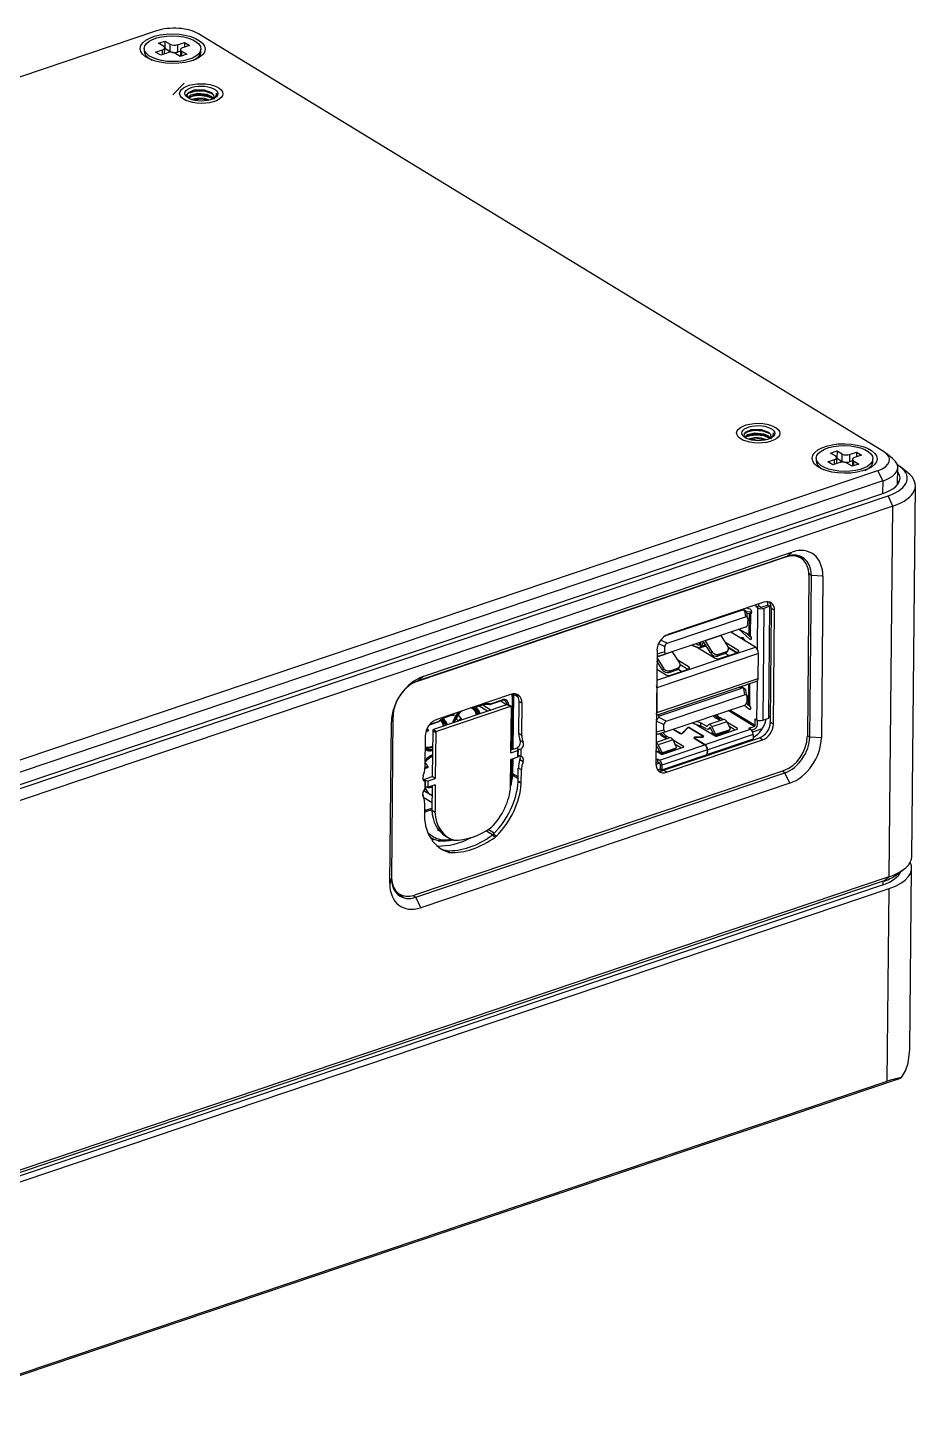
# Model space of a CAD drawing. Header units: millimetres. Extents: x 113 to 1101, y 63 to 734.
# Drawn here: x 1014.6 to 1101.4, y 63.5 to 198.4 of the extents above; entities that cross this region are included whole.
import ezdxf

# ---------------------------------------------------------------- set-up
doc = ezdxf.new("R2010")
doc.units = ezdxf.units.MM

msp = doc.modelspace()

# ---------------------------------------------------------------- linework, layer by layer
for p, q in [((1027.11, 198.13), (932.17, 166.09)), ((1027.29, 196.93), (1027.92, 197.14)), ((1027.92, 197.14), (1027.92, 196.43)), ((1027.92, 197.14), (1028.44, 196.83)), ((1029.14, 196.78), (1029.81, 197.01)), ((1029.81, 197.01), (1029.81, 196.55)), ((1029.81, 197.01), (1030.3, 196.72)), ((1097.64, 157.3), (1031.18, 197.84)), ((1025.91, 196.42), (1025.91, 196.17)), ((1025.91, 196.17), (1025.91, 196.17)), ((1027.02, 196.07), (1027.7, 196.3)), ((1027.51, 195.77), (1027.02, 196.07)), ((1027.8, 196.62), (1027.29, 196.93)), ((1028.19, 196), (1027.51, 195.77)), ((1027.7, 195.84), (1027.7, 196.3)), ((1027.89, 195.9), (1027.9, 196.48)), ((1027.9, 196.43), (1027.92, 196.43)), ((1027.92, 196.43), (1028.43, 196.12)), ((1028.43, 196.12), (1028.44, 196.83)), ((1029.4, 195.64), (1028.89, 195.95)), ((1029.14, 196.78), (1029.13, 196.07)), ((1029.42, 196.17), (1029.13, 196.07)), ((1030.04, 195.85), (1029.4, 195.64)), ((1029.42, 196.31), (1029.42, 195.65)), ((1029.52, 196.17), (1029.52, 195.68)), ((1029.52, 196.17), (1030.04, 195.85)), ((1030.3, 196.72), (1029.62, 196.49)), ((1031.41, 196.12), (1031.41, 196.36)), ((1028.7, 191.91), (1029.78, 193.06)), ((1091.1, 156.66), (1091.1, 156.41)), ((1092.22, 156.3), (1092.89, 156.53)), ((1092.48, 157.16), (1093.12, 157.38)), ((1092.99, 156.85), (1092.48, 157.16)), ((1092.89, 156.07), (1092.89, 156.53)), ((1093.09, 156.14), (1093.09, 156.71)), ((1093.09, 156.66), (1093.11, 156.67)), ((1093.12, 157.38), (1093.11, 156.67)), ((1093.11, 156.67), (1093.62, 156.35)), ((1093.12, 157.38), (1093.63, 157.07)), ((1093.62, 156.35), (1093.63, 157.07)), ((1094.33, 157.02), (1094.32, 156.31)), ((1094.33, 157.02), (1095.01, 157.25)), ((1094.61, 156.54), (1094.61, 155.88)), ((1095.49, 156.95), (1094.81, 156.72)), ((1095.01, 157.25), (1095, 156.79)), ((1095.01, 157.25), (1095.49, 156.95)), ((1096.6, 156.35), (1096.6, 156.6)), ((1098.5, 156.64), (1097.82, 157.18)), ((1002.13, 123.42), (1097.08, 155.46)), ((1091.1, 156.41), (1091.1, 156.41)), ((1092.7, 156.01), (1092.22, 156.3)), ((1093.38, 156.24), (1092.7, 156.01)), ((1094.59, 155.88), (1094.08, 156.19)), ((1094.61, 156.4), (1094.32, 156.31)), ((1095.23, 156.09), (1094.59, 155.88)), ((1094.72, 156.4), (1094.71, 155.92)), ((1094.72, 156.4), (1095.23, 156.09)), ((1097.55, 154.45), (1097.08, 155.46)), ((1099, 154.11), (1099.02, 155.78)), ((1099.96, 155.28), (1099.28, 155.81)), ((1097.55, 154.45), (1002.6, 122.41)), ((1097.55, 154.45), (1097.54, 153.24)), ((1100.37, 118.03), (1100.72, 153.99)), ((1002.78, 121.27), (1097.65, 153.28)), ((1003.2, 121.01), (1098.07, 153.02)), ((1098.54, 152.02), (1098.07, 153.02)), ((1098.54, 152.02), (1003.68, 120.01)), ((1098.19, 116.06), (1098.54, 152.02)), ((1052.34, 135), (1088.14, 147.08)), ((1088.26, 147.14), (1052.46, 135.06)), ((1052.95, 135.48), (1088.75, 147.56)), ((1088.14, 147.08), (1088.12, 147.09)), ((1088.26, 147.14), (1088.75, 147.56)), ((1089.6, 146.98), (1089.3, 147.16)), ((1090.39, 145.31), (1090.24, 129.65)), ((1090.63, 145.28), (1090.39, 145.43)), ((1090.48, 129.61), (1090.63, 145.28)), ((1091.75, 145.2), (1090.63, 145.28)), ((1091.75, 145.2), (1091.6, 129.53)), ((1083.86, 141.9), (1076.38, 139.38)), ((1086.03, 142.69), (1076.71, 139.54)), ((1083.86, 141.9), (1083.8, 141.94)), ((1084.3, 141.8), (1083.98, 142)), ((1084.13, 141.87), (1084.23, 141.26)), ((1084.79, 141.71), (1084.33, 141.75)), ((1084.68, 142.01), (1084.34, 142.12)), ((1084.45, 141.15), (1084.36, 141.73)), ((1084.63, 141.6), (1084.79, 141.71)), ((1085.29, 142.23), (1085.29, 142.44)), ((1085.53, 142.31), (1085.29, 142.23)), ((1085.45, 142.13), (1085.29, 142.23)), ((1085.41, 138.08), (1085.45, 142.13)), ((1085.53, 142.31), (1085.53, 142.52)), ((1085.69, 142.21), (1085.53, 142.31)), ((1086.43, 142.4), (1085.83, 142.2)), ((1086.02, 142.09), (1085.91, 131.23)), ((1086.61, 142.29), (1086.02, 142.09)), ((1086.4, 142.39), (1086.41, 142.74)), ((1086.43, 142.4), (1086.61, 142.29)), ((1086.51, 131.43), (1086.61, 142.29)), ((1086.65, 131.03), (1086.76, 142.07)), ((1087.06, 141.88), (1086.76, 142.07)), ((1086.95, 130.85), (1087.06, 141.88)), ((1076.64, 138.7), (1084.23, 141.26)), ((1084.38, 141.62), (1084.63, 141.6)), ((1084.46, 141.11), (1084.45, 140.58)), ((1084.61, 139.53), (1084.63, 141.6)), ((1084.71, 141.59), (1084.68, 139.47)), ((1084.83, 141.63), (1084.71, 141.59)), ((1084.71, 141.59), (1084.73, 141.58)), ((1084.73, 141.58), (1084.82, 141.61)), ((1076.64, 138.7), (1076.01, 139.01)), ((1084.24, 140.28), (1076.6, 137.7)), ((1081.87, 139.46), (1080.32, 138.93)), ((1082.54, 138.42), (1081.87, 139.46)), ((1085.2, 138.34), (1082.81, 139.79)), ((1084.61, 139.53), (1083.59, 140.06)), ((1083.59, 140.06), (1084.65, 139.09)), ((1084.81, 139.24), (1084.35, 139.66)), ((1084.65, 139.09), (1084.81, 139.14)), ((1084.71, 139.45), (1084.68, 139.47)), ((1075.66, 138.03), (1075.55, 127)), ((1075.63, 135.11), (1085.2, 138.34)), ((1077.17, 137.87), (1075.65, 137.36)), ((1076.4, 137.86), (1075.65, 137.65)), ((1085.5, 137.71), (1075.65, 134.39)), ((1075.81, 138.68), (1076.41, 138.39)), ((1075.9, 137.49), (1076.59, 137.7)), ((1076.4, 137.86), (1076.41, 138.39)), ((1077.83, 136.83), (1077.17, 137.87)), ((1079.03, 138.52), (1079.6, 138.29)), ((1079.07, 138.53), (1079.68, 138.3)), ((1079.63, 138.55), (1079.41, 138.64)), ((1079.62, 138.28), (1079.67, 138.3)), ((1079.63, 138.55), (1079.77, 138.6)), ((1079.64, 138.27), (1081.31, 137.25)), ((1079.77, 138.6), (1079.85, 138.79)), ((1079.86, 138.8), (1079.85, 138.28)), ((1079.87, 138.29), (1080.41, 138.47)), ((1080.1, 138.76), (1079.98, 138.42)), ((1079.98, 138.42), (1080.36, 138.55)), ((1080.19, 138.79), (1080.1, 138.76)), ((1080.88, 137.73), (1080.24, 138.74)), ((1080.32, 138.93), (1080.98, 137.89)), ((1080.98, 137.89), (1080.88, 137.73)), ((1082.29, 137.72), (1081.53, 137.47)), ((1081.63, 137.63), (1081.53, 137.47)), ((1082.39, 137.89), (1081.63, 137.63)), ((1081.73, 137.22), (1083.49, 137.82)), ((1082.61, 137.52), (1082.28, 137.72)), ((1082.29, 137.72), (1082.39, 137.89)), ((1083.55, 138.01), (1082.32, 138.75)), ((1082.47, 137.86), (1082.57, 138.02)), ((1082.58, 138.33), (1083.44, 137.8)), ((1082.6, 138.26), (1083.39, 137.78)), ((1083.54, 137.84), (1083.55, 138.01)), ((1085.48, 135.3), (1085.5, 137.71)), ((1075.65, 137.29), (1076.28, 136.3)), ((1076.18, 136.14), (1075.65, 136.97)), ((1075.65, 136.96), (1075.65, 136.96)), ((1075.65, 136.86), (1075.7, 136.88)), ((1076.28, 136.3), (1076.18, 136.14)), ((1076.93, 136.04), (1077.68, 136.3)), ((1077.58, 136.13), (1077.68, 136.3)), ((1078.76, 136.39), (1077.69, 137.05)), ((1077.76, 136.27), (1077.86, 136.44)), ((1077.9, 136.65), (1078.66, 136.19)), ((1078.76, 136.23), (1078.76, 136.39)), ((1052.34, 135), (1052.32, 135.01)), ((1052.46, 135.06), (1052.95, 135.48)), ((1075.6, 131.73), (1085.33, 135.02)), ((1075.63, 131.98), (1085.48, 135.3)), ((1075.64, 136.18), (1076.53, 135.64)), ((1076.83, 135.88), (1077.58, 136.13)), ((1076.93, 136.04), (1076.83, 135.88)), ((1076.95, 135.61), (1078.7, 136.2)), ((1078.03, 135.97), (1077.68, 136.18)), ((1085.35, 131.27), (1085.39, 135.04)), ((1061.46, 133.73), (1054.29, 131.31)), ((1061.71, 128.42), (1061.76, 133.73)), ((1062.2, 133.47), (1061.76, 133.73)), ((1075.65, 134.39), (1075.63, 131.98)), ((1075.9, 131.67), (1083.79, 134.33)), ((1076.56, 131.14), (1084.15, 133.7)), ((1083.79, 134.33), (1083.62, 134.44)), ((1084.22, 134.24), (1083.8, 134.5)), ((1084.06, 134.31), (1084.15, 133.7)), ((1084.38, 133.58), (1084.28, 134.17)), ((1084.54, 132.76), (1084.56, 134.75)), ((1084.64, 134.78), (1084.62, 132.71)), ((1061.15, 132.76), (1053.98, 130.34)), ((1061.45, 132.58), (1054.28, 130.16)), ((1057.95, 132.38), (1057.77, 132.49)), ((1057.95, 132.38), (1057.95, 132.55)), ((1058.09, 132.59), (1058.09, 132.48)), ((1059.22, 132.11), (1058.39, 132.61)), ((1058.75, 132.73), (1059.57, 132.23)), ((1059.43, 132.75), (1060.6, 133.15)), ((1059.49, 132.82), (1060.63, 133.21)), ((1060.49, 133.11), (1061.09, 132.74)), ((1061.15, 132.76), (1061.45, 132.58)), ((1061.5, 132.57), (1061.2, 132.76)), ((1061.49, 128.06), (1061.53, 132.51)), ((1061.58, 128.38), (1061.63, 133.36)), ((1061.66, 128.41), (1061.71, 133.43)), ((1062.24, 129.98), (1062.27, 133.05)), ((1062.57, 132.86), (1062.27, 133.05)), ((1062.54, 129.8), (1062.57, 132.86)), ((1076.53, 130.13), (1084.17, 132.71)), ((1082.74, 132.23), (1085.17, 130.75)), ((1084.16, 132.71), (1084.59, 132.32)), ((1084.75, 132.47), (1084.33, 132.85)), ((1084.54, 132.76), (1084.34, 132.87)), ((1084.38, 133.54), (1084.38, 133.01)), ((1084.59, 132.32), (1084.75, 132.38)), ((1084.65, 132.68), (1084.62, 132.71)), ((1049.73, 115.41), (1049.89, 131.07)), ((1050.04, 131.58), (1049.89, 115.92)), ((1050.04, 131.58), (1049.89, 131.07)), ((1053.57, 130.78), (1054.51, 131.1)), ((1053.62, 130.84), (1054.52, 131.15)), ((1055.93, 131.75), (1055.93, 131.87)), ((1055.96, 131.67), (1055.97, 131.88)), ((1056.12, 131.38), (1056.25, 131.3)), ((1056.28, 131.29), (1056.56, 131.23)), ((1056.46, 131.64), (1056.33, 131.72)), ((1056.66, 131.4), (1056.49, 131.62)), ((1075.59, 131.19), (1076.33, 130.82)), ((1075.73, 131.77), (1075.9, 131.67)), ((1076.56, 131.14), (1075.79, 131.52)), ((1079.02, 130.97), (1079.55, 130.78)), ((1079.05, 130.98), (1079.88, 130.71)), ((1079.88, 130.99), (1079.46, 131.12)), ((1080.47, 130.66), (1079.88, 130.99)), ((1079.88, 130.99), (1079.88, 130.71)), ((1082.13, 131.3), (1080.69, 130.82)), ((1082.42, 131.08), (1080.99, 130.6)), ((1081.11, 131.68), (1081.31, 131.47)), ((1081.24, 131.72), (1081.32, 131.67)), ((1081.27, 131.73), (1081.68, 131.26)), ((1081.81, 131.19), (1081.32, 131.47)), ((1081.7, 131.51), (1081.45, 131.79)), ((1081.7, 131.25), (1081.7, 131.51)), ((1081.72, 131.5), (1081.71, 131.25)), ((1082.07, 131.28), (1081.72, 131.5)), ((1082.42, 131.08), (1082.75, 130.43)), ((1083.46, 130.44), (1082.43, 131.06)), ((1085.09, 130.63), (1082.57, 132.17)), ((1085.17, 130.75), (1085.18, 131.37)), ((1085.18, 131.37), (1085.35, 131.27)), ((1085.41, 130.83), (1085.42, 131.24)), ((1085.91, 131.23), (1086.51, 131.43)), ((1086.51, 131.64), (1086.65, 131.55)), ((1086.95, 130.85), (1086.65, 131.03)), ((1053.16, 129.69), (1053.13, 126.62)), ((1053.25, 130.18), (1053.37, 130.16)), ((1053.47, 130.32), (1053.36, 130.46)), ((1053.9, 130.22), (1053.85, 125.77)), ((1053.9, 130.22), (1054.2, 130.04)), ((1053.98, 130.34), (1054.28, 130.16)), ((1054.2, 130.04), (1054.15, 125.59)), ((1062.24, 129.98), (1062.54, 129.8)), ((1076.91, 129.54), (1075.57, 129.09)), ((1076.33, 130.29), (1075.58, 130.08)), ((1075.82, 129.93), (1076.52, 130.13)), ((1075.87, 129.94), (1076.09, 129.72)), ((1076.03, 129.99), (1076.47, 129.5)), ((1076.59, 129.43), (1076.1, 129.71)), ((1076.49, 129.75), (1076.23, 130.05)), ((1076.27, 126.38), (1085.6, 129.52)), ((1076.33, 130.29), (1076.33, 130.82)), ((1076.49, 129.49), (1076.49, 129.75)), ((1076.5, 129.74), (1076.5, 129.49)), ((1076.86, 129.52), (1076.5, 129.74)), ((1077.23, 130.37), (1077.9, 129.96)), ((1077.27, 130.38), (1077.94, 129.97)), ((1077.94, 129.94), (1077.94, 129.97)), ((1078.6, 130.5), (1078.11, 129.98)), ((1078.11, 129.98), (1078.11, 129.94)), ((1078.16, 129.97), (1078.64, 130.49)), ((1078.6, 130.44), (1078.6, 130.5)), ((1078.82, 130.5), (1080.12, 129.7)), ((1078.85, 130.51), (1078.85, 130.47)), ((1078.85, 130.51), (1080.16, 129.71)), ((1079.29, 129.53), (1079.29, 129.47)), ((1080.05, 129.63), (1079.37, 129.59)), ((1079.37, 129.57), (1080.06, 129.61)), ((1079.37, 129.59), (1079.37, 129.57)), ((1079.56, 130.77), (1081.31, 129.71)), ((1080.47, 130.39), (1079.88, 130.71)), ((1080.05, 129.61), (1080.05, 129.63)), ((1080.14, 129.62), (1080.14, 129.67)), ((1080.16, 129.63), (1080.16, 129.71)), ((1080.34, 128.87), (1084.74, 130.36)), ((1080.47, 130.66), (1080.53, 130.68)), ((1080.51, 130.66), (1080.64, 130.79)), ((1084.98, 129.85), (1080.58, 128.37)), ((1080.59, 130.37), (1080.87, 130.46)), ((1080.78, 130.53), (1080.64, 130.4)), ((1080.64, 130.4), (1080.86, 130.47)), ((1080.8, 130.53), (1080.78, 130.53)), ((1081.19, 129.82), (1080.86, 130.48)), ((1080.88, 129.97), (1081.08, 130.04)), ((1080.99, 130.6), (1081.31, 129.94)), ((1081.31, 129.94), (1081.19, 129.82)), ((1081.31, 129.76), (1082.58, 130.19)), ((1081.43, 129.88), (1081.31, 129.76)), ((1082.71, 130.31), (1081.43, 129.88)), ((1081.45, 129.7), (1083.44, 130.37)), ((1082.58, 130.19), (1082.71, 130.31)), ((1082.61, 130.21), (1082.74, 130.33)), ((1082.62, 130.68), (1083.24, 130.3)), ((1083.46, 130.38), (1083.46, 130.44)), ((1084.57, 130.46), (1085.09, 130.63)), ((1084.74, 130.36), (1084.57, 130.46)), ((1084.83, 130.28), (1085.09, 130.37)), ((1085.86, 130.41), (1084.93, 130.09)), ((1084.98, 129.85), (1084.98, 129.41)), ((1085.9, 129.34), (1085.6, 129.52)), ((1090.24, 129.76), (1090.48, 129.61)), ((1091.6, 129.53), (1090.48, 129.61)), ((1061.49, 128.35), (1062.01, 128.53)), ((1061.49, 128.06), (1062.17, 128.29)), ((1062.2, 128.41), (1062.01, 128.53)), ((1062.16, 127.67), (1062.17, 128.29)), ((1062.17, 128.29), (1062.2, 128.41)), ((1062.2, 127.8), (1062.21, 128.42)), ((1062.38, 129.28), (1062.68, 129.1)), ((1062.48, 127.73), (1062.49, 128.45)), ((1075.56, 128.27), (1076.09, 127.95)), ((1075.59, 128.78), (1075.57, 128.77)), ((1075.57, 128.68), (1075.65, 128.71)), ((1075.57, 128.67), (1075.65, 128.7)), ((1075.65, 128.72), (1075.97, 128.06)), ((1075.67, 128.21), (1075.87, 128.28)), ((1077.21, 129.32), (1075.77, 128.84)), ((1075.77, 128.84), (1076.1, 128.18)), ((1075.89, 127.37), (1080.3, 128.86)), ((1075.97, 128.06), (1076.1, 128.18)), ((1076.09, 128), (1077.37, 128.43)), ((1080.54, 128.35), (1076.13, 126.87)), ((1076.22, 128.12), (1077.5, 128.55)), ((1076.23, 127.94), (1078.22, 128.61)), ((1076.57, 126.19), (1085.9, 129.34)), ((1077.53, 128.67), (1077.21, 129.32)), ((1078.24, 128.68), (1077.21, 129.31)), ((1077.37, 128.43), (1077.5, 128.55)), ((1077.4, 128.45), (1077.52, 128.57)), ((1077.41, 128.92), (1078.02, 128.55)), ((1077.46, 128.81), (1077.54, 128.84)), ((1078.24, 128.62), (1078.24, 128.68)), ((1079.27, 129.49), (1080.3, 128.86)), ((1079.31, 129.5), (1080.34, 128.87)), ((1079.31, 129.5), (1079.31, 129.46)), ((1080.53, 127.91), (1080.54, 128.35)), ((1084.98, 129.41), (1080.57, 127.92)), ((1080.57, 127.92), (1080.58, 128.37)), ((1084.94, 129.3), (1084.84, 129.36)), ((1053.14, 127.66), (1053.18, 127.68)), ((1053.26, 126.99), (1053.14, 127.07)), ((1053.44, 126.76), (1053.29, 126.96)), ((1061.46, 124.8), (1061.48, 127.44)), ((1062.16, 127.67), (1061.48, 127.44)), ((1061.55, 125.7), (1061.57, 127.47)), ((1061.63, 125.77), (1061.65, 127.5)), ((1061.68, 126.04), (1061.7, 127.51)), ((1062.2, 127.79), (1062.16, 127.67)), ((1062.66, 127.21), (1062.36, 127.39)), ((1075.72, 127.47), (1075.55, 127.42)), ((1075.55, 127.15), (1075.72, 127.21)), ((1075.93, 127.06), (1075.55, 126.93)), ((1075.89, 127.37), (1075.72, 127.47)), ((1075.72, 127.47), (1075.72, 127.21)), ((1075.72, 127.21), (1075.89, 127.1)), ((1075.95, 126.98), (1075.95, 126.53)), ((1076.22, 128.12), (1076.09, 128)), ((1076.13, 126.42), (1080.53, 127.91)), ((1076.13, 126.87), (1076.13, 126.42)), ((1080.57, 127.92), (1080.53, 127.95)), ((1087.94, 126.34), (1052.14, 114.26)), ((1052.25, 114.06), (1088.06, 126.14)), ((1052.94, 125.56), (1053.04, 125.5)), ((1053.03, 125.5), (1053.85, 125.77)), ((1053.03, 125.5), (1053.22, 125.38)), ((1053.13, 126.63), (1053.34, 126.6)), ((1053.47, 125.36), (1054.15, 125.59)), ((1054.15, 125.59), (1053.85, 125.77)), ((1062.19, 125.55), (1061.67, 125.87)), ((1062.19, 125.73), (1061.68, 126.04)), ((1062.19, 125.33), (1062.2, 126.59)), ((1062.5, 126.41), (1062.2, 126.59)), ((1062.49, 125.14), (1062.5, 126.41)), ((1075.71, 126.42), (1075.98, 126.51)), ((1075.95, 126.53), (1076.13, 126.42)), ((1076.57, 126.19), (1076.27, 126.38)), ((1088.06, 126.14), (1087.8, 126.3)), ((1088.53, 125.13), (1088.06, 126.14)), ((1088.53, 125.13), (1052.73, 113.05)), ((1053.83, 123.92), (1053.01, 124.42)), ((1053.06, 124.48), (1053.07, 124.49)), ((1053.06, 124.49), (1053.07, 124.49)), ((1053.15, 124.58), (1053.15, 125.3)), ((1053.16, 124.66), (1053.42, 124.21)), ((1053.19, 124.76), (1053.19, 125.38)), ((1053.22, 125.38), (1053.47, 125.36)), ((1053.47, 124.74), (1053.22, 124.75)), ((1053.47, 124.74), (1053.47, 125.36)), ((1054.15, 124.97), (1053.47, 124.74)), ((1053.84, 124.86), (1053.82, 122.51)), ((1054.15, 124.97), (1054.12, 122.33)), ((1062.49, 125.14), (1062.19, 125.33)), ((1062.49, 125.09), (1062.19, 125.28)), ((1053.03, 123.74), (1053.83, 123.25)), ((1053.1, 123.23), (1053.09, 121.97)), ((1053.09, 122.6), (1053.24, 122.51)), ((1053.24, 122.51), (1053.82, 122.71)), ((1053.82, 122.56), (1053.29, 122.39)), ((1053.82, 122.51), (1054.12, 122.33)), ((1054.43, 120.51), (1054.43, 120.66)), ((1054.52, 120.54), (1054.43, 120.51)), ((1059.7, 120.12), (1059.06, 120.5)), ((1059.86, 120.27), (1059.28, 120.63)), ((1059.95, 119.9), (1059.65, 120.08)), ((1060.07, 120), (1059.77, 120.18)), ((1054.06, 119.68), (1053.82, 119.6)), ((1055.11, 120.03), (1055.42, 119.84)), ((1055.42, 118.43), (1055.12, 118.61)), ((1055.54, 118.41), (1055.24, 118.59)), ((1003.32, 84.05), (1098.19, 116.06)), ((1097.7, 115.64), (1098.19, 116.06)), ((1098.89, 116.24), (1099.58, 116.75)), ((1100.19, 99.3), (1100.36, 116.87)), ((1097.58, 115.27), (1002.71, 83.26)), ((1097.7, 115.64), (1002.83, 83.63)), ((1003.31, 82.89), (1098.18, 114.9)), ((1049.89, 115.92), (1049.73, 115.41)), ((1097.58, 115.27), (1097.58, 115.6)), ((1097.99, 96.21), (1098.18, 114.9)), ((1050.37, 114.55), (1050.68, 114.37)), ((1051.99, 114.22), (1052.25, 114.06)), ((1052.73, 113.05), (1052.25, 114.06)), ((1098.95, 96.38), (1001.56, 63.52)), ((1003.13, 64.2), (1097.99, 96.21))]:
    msp.add_line(p, q)
for points in [[(1032.61, 191.97), (1031.85, 192.25), (1030.95, 192.28), (1030.23, 192.08), (1030.02, 191.92), (1029.95, 191.74)], [(1032.7, 191.69), (1032.67, 191.9), (1032.48, 192.11), (1031.75, 192.38), (1030.74, 192.36), (1030.17, 192.12), (1030.04, 191.85), (1030.21, 191.58)], [(1032.65, 191.53), (1032.41, 191.77), (1032.03, 191.95), (1031.11, 192.05), (1030.43, 191.89), (1030.26, 191.75), (1030.2, 191.6)], [(1032.62, 191.52), (1032, 191.77), (1031.24, 191.85), (1030.67, 191.79), (1030.23, 191.64)], [(1030.33, 191.74), (1030.98, 191.96), (1031.68, 191.95), (1032.25, 191.79), (1032.61, 191.52)], [(1032.25, 191.41), (1031.77, 191.57), (1031.22, 191.61), (1030.49, 191.47)], [(1030.63, 191.9), (1031.38, 191.96), (1031.99, 191.88)], [(1030.71, 192.36), (1031.36, 192.41), (1031.89, 192.35)], [(1032.93, 192.06), (1032.84, 191.73), (1032.62, 191.51)], [(1032.95, 191.93), (1032.95, 192), (1032.93, 192.06)], [(1030.62, 191.44), (1031.46, 191.53), (1032.11, 191.39)], [(1030.66, 191.46), (1031.42, 191.52), (1032.03, 191.43)], [(1086.72, 158.74), (1086.69, 158.95), (1086.51, 159.15), (1085.78, 159.43), (1084.76, 159.41), (1084.2, 159.16), (1084.07, 158.9), (1084.24, 158.62)], [(1086.64, 159.02), (1085.92, 159.29), (1085.05, 159.34), (1084.39, 159.2), (1084.07, 158.99)], [(1084.74, 159.4), (1085.39, 159.46), (1085.92, 159.4)], [(1086.67, 158.6), (1086.42, 158.83), (1086.03, 159), (1085.12, 159.1), (1084.45, 158.93), (1084.28, 158.8), (1084.23, 158.65)], [(1086.64, 158.57), (1086.03, 158.82), (1085.27, 158.9), (1084.7, 158.84), (1084.25, 158.69)], [(1084.34, 158.78), (1084.6, 158.92), (1084.99, 159.01), (1085.69, 159), (1086.27, 158.84), (1086.64, 158.56)], [(1086.28, 158.46), (1085.79, 158.61), (1085.25, 158.66), (1084.51, 158.52)], [(1084.64, 158.49), (1085.49, 158.57), (1086.14, 158.44)], [(1084.65, 158.94), (1085.4, 159.01), (1086.01, 158.93)], [(1084.68, 158.51), (1085.44, 158.56), (1086.05, 158.47)], [(1086.96, 159.11), (1086.87, 158.78), (1086.65, 158.55)], [(1086.98, 158.98), (1086.97, 159.05), (1086.96, 159.11)], [(1084.13, 141.87), (1084.29, 141.8), (1084.35, 141.76), (1084.36, 141.72)], [(1084.84, 141.7), (1084.81, 141.71), (1084.79, 141.71)], [(1084.63, 141.6), (1084.68, 141.6), (1084.71, 141.59)], [(1084.22, 138.94), (1084, 139.22), (1083.88, 139.26), (1083.77, 139.21)], [(1084.68, 139.47), (1084.65, 139.5), (1084.61, 139.53)], [(1084.06, 134.31), (1084.22, 134.24), (1084.27, 134.19), (1084.28, 134.15)], [(1057.95, 132.38), (1057.98, 132.38), (1058.02, 132.4), (1058.09, 132.48)], [(1059.41, 132.76), (1059.43, 132.76), (1059.46, 132.77), (1059.49, 132.82)], [(1084.62, 132.71), (1084.58, 132.74), (1084.54, 132.76)], [(1054.48, 131.1), (1054.5, 131.09), (1054.52, 131.1), (1054.52, 131.15)], [(1055.94, 131.7), (1055.96, 131.7), (1055.96, 131.7), (1055.96, 131.7), (1055.96, 131.7), (1055.93, 131.75)], [(1075.79, 131.52), (1075.7, 131.35), (1075.55, 131.21)], [(1061.61, 125.6), (1061.63, 125.77)], [(1053.83, 123.89), (1053.37, 124.18), (1053, 124.4)], [(1054.44, 119.55), (1054.58, 119.52)], [(1099.37, 96.56), (1099.77, 97.21), (1100.03, 97.98), (1100.19, 99.29)], [(1098.95, 96.38), (1099.18, 96.48), (1099.37, 96.56)]]:
    msp.add_lwpolyline(points)
for centre, major_axis, ratio, start_param, end_param in [((1028.86, 197.06), (-2.9, 0.03), 0.455889, 3.79417, 5.364967), ((1028.66, 196.15), (-2.75, 0.03), 0.455889, 0, 0.652578), ((1027.4, 196.48), (-0.5, 0.005), 0.455889, 2.223374, 3.79417), ((1028.49, 195.82), (-0.5, 0.005), 0.455889, 3.79417, 5.364967), ((1028.83, 196.25), (0.5, -0.005), 0.455889, 3.79417, 5.364967), ((1028.84, 196.97), (-0.5, 0.005), 0.455889, 0.652578, 2.223374), ((1029.92, 196.3), (-0.5, 0.005), 0.455889, 5.364967, 6.935763), ((1028.66, 196.15), (-2.75, 0.03), 0.455889, 2.369654, 3.141603), ((1028.66, 196.15), (-2.75, 0.03), 0.455889, 0.652578, 0.772056), ((1031.45, 191.73), (-1.25, 0.01), 0.455889, 2.825767, 3.086961), ((1031.45, 191.96), (-1.5, 0.01), 0.455889, 2.65884, 3.315779), ((1085.48, 158.78), (-1.25, 0.01), 0.455889, 2.825767, 3.086961), ((1085.48, 159), (-1.5, 0.01), 0.455889, 2.65884, 3.315779), ((1092.59, 156.72), (-0.5, 0.005), 0.455889, 2.223374, 3.79417), ((1094.03, 157.2), (-0.5, 0.005), 0.455889, 0.652578, 2.223374), ((1095.11, 156.54), (-0.5, 0.005), 0.455889, 5.364967, 6.935763), ((1095.32, 156.52), (-2.9, 0.03), 0.455889, 2.223374, 3.79417), ((1095.32, 155.81), (3.7, -0.04), 0.455889, 5.364967, 6.820923), ((1093.85, 156.38), (-2.75, 0.03), 0.455889, 0, 0.652578), ((1093.85, 156.38), (-2.75, 0.03), 0.455889, 0.652578, 0.772056), ((1093.68, 156.05), (-0.5, 0.005), 0.455889, 3.79417, 5.364967), ((1094.02, 156.49), (0.5, -0.005), 0.455889, 3.79417, 5.364967), ((1093.85, 156.38), (-2.75, 0.03), 0.455889, 2.369654, 3.141603), ((1095.23, 154.75), (-4, 0.04), 0.455889, 2.223374, 3.47817), ((1095.23, 154.75), (-4.7, 0.05), 0.455889, 2.223374, 3.79417), ((1095.22, 154.04), (5.5, -0.05), 0.455889, 5.364967, 6.820923), ((1095.22, 153.86), (4, -0.04), 0.455889, 0.246527, 0.336578), ((1088.12, 144.54), (-1.48, -2.43), 0.707153, 2.271513, 3.84231), ((1088.24, 144.47), (1.56, 2.56), 0.707153, 5.413106, 6.983902), ((1088.72, 144.18), (-1.98, -3.24), 0.707153, 2.271513, 3.84231), ((1087.82, 144.73), (-1.48, -2.43), 0.707153, 3.141587, 3.238903), ((1087.82, 144.73), (1.56, 2.56), 0.707153, 5.897869, 6.166278), ((1084.9, 140.73), (1.09, -1.13), 0.293336, 2.606848, 3.004553), ((1084.71, 141.8), (0.072, -0.213), 0.540463, 5.910887, 9.05248), ((1085.77, 142.24), (0.4, -0.004), 0.455889, 3.79417, 5.364967), ((1085.77, 142.24), (-0.1, 0.001), 0.455889, 0.652578, 2.223374), ((1086.02, 141.53), (0.68, 1.11), 0.707153, 5.413106, 6.983902), ((1085.72, 141.72), (0.68, 1.11), 0.707153, 5.413106, 6.089702), ((1084.18, 140.97), (0.219, 0.283), 0.600584, 5.612751, 7.017233), ((1084.18, 140.56), (-0.094, -0.287), 0.902947, 0.593682, 1.908005), ((1076.69, 138.38), (0.68, 1.11), 0.707153, 0.700717, 2.271513), ((1081.72, 139.21), (0.144, -0.426), 0.540463, 1.99929, 2.048105), ((1084.68, 139.27), (0.072, -0.213), 0.540463, 5.510229, 8.651821), ((1076.68, 138.03), (0.213, 0.325), 0.546669, 2.436747, 3.75107), ((1076.68, 138.44), (0.2, 0.228), 0.837158, 0.963808, 2.36829), ((1077.02, 137.62), (0.144, -0.426), 0.540463, 1.99929, 2.048105), ((1079.41, 138.19), (0.3, -0.003), 0.455889, 0.652578, 0.876054), ((1079.63, 138.73), (0.092, -0.179), 0.66093, 5.62938, 6.788279), ((1079.67, 138.75), (0.229, -0.448), 0.66093, 5.649452, 6.138893), ((1079.71, 138.76), (-0.16, 0.474), 0.540463, 3.095233, 3.744619), ((1080.19, 138.66), (0.048, -0.142), 0.540463, 1.99929, 3.744619), ((1080.17, 138.68), (-0.144, 0.426), 0.540463, 5.140883, 5.189697), ((1081.28, 137.86), (-0.428, 0.259), 0.765302, 0.996651, 2.567447), ((1081.38, 138.03), (0.428, -0.259), 0.765302, 4.138243, 5.70904), ((1082.04, 138.12), (-0.428, 0.259), 0.765302, 2.567447, 3.141597), ((1082.14, 138.28), (0.428, -0.259), 0.765302, 5.70904, 7.279836), ((1083.31, 137.93), (-0.3, 0.003), 0.455889, 2.223374, 3.79417), ((1085.2, 137.89), (0.16, -0.474), 0.540463, 0.998169, 2.568965), ((1075.34, 137.65), (0.624, -0.102), 0.227581, 5.427481, 5.877378), ((1076.67, 136.44), (0.428, -0.259), 0.765302, 4.138243, 5.70904), ((1077.33, 136.53), (-0.428, 0.259), 0.765302, 2.567447, 3.141597), ((1077.43, 136.69), (0.428, -0.259), 0.765302, 5.70904, 7.279836), ((1078.52, 136.31), (-0.3, 0.003), 0.455889, 2.223374, 3.79417), ((1081.55, 137.33), (-0.3, 0.003), 0.455889, 0.652578, 2.223374), ((1052.92, 132.1), (-1.98, -3.24), 0.707153, 3.84231, 5.413106), ((1052.44, 132.39), (1.56, 2.56), 0.707153, 0.700717, 2.271513), ((1052.31, 132.46), (-1.48, -2.43), 0.707153, 3.84231, 3.966918), ((1076.57, 136.27), (-0.428, 0.259), 0.765302, 0.996651, 2.567447), ((1076.77, 135.72), (-0.3, 0.003), 0.455889, 0.652578, 2.223374), ((1085.17, 135.49), (0.16, -0.474), 0.540463, 0.000002, 0.998169), ((1061.45, 132.49), (0.73, 1.2), 0.707153, 5.413106, 6.983902), ((1060.59, 133.01), (0.68, 1.11), 0.707153, 5.413106, 5.786784), ((1060.47, 133.09), (-0.78, -1.28), 0.707153, 2.271513, 2.495745), ((1060.24, 133.22), (0.99, 1.62), 0.707153, 5.413106, 5.445087), ((1061.15, 132.67), (0.73, 1.2), 0.707153, 5.413106, 6.103692), ((1075.35, 134.57), (-0.16, 0.474), 0.540463, 4.139762, 4.607172), ((1084.82, 133.17), (1.09, -1.13), 0.293336, 2.606848, 3.004553), ((1084.11, 133.4), (0.219, 0.283), 0.600584, 5.612751, 7.017233), ((1057.06, 131.04), (-0.79, -1.3), 0.707153, 2.52883, 3.380594), ((1057.18, 130.97), (0.83, 1.36), 0.707153, 0, 0.339925), ((1057.2, 130.96), (-0.85, -1.4), 0.707153, 3.344171, 3.446764), ((1056.97, 131.1), (0.78, 1.28), 0.707153, 5.605234, 6.273215), ((1058.52, 130.15), (1.47, 2.41), 0.707153, 0.303455, 0.967591), ((1057.2, 130.96), (-0.85, -1.4), 0.707153, 2.602755, 3.219096), ((1057.18, 130.97), (0.83, 1.36), 0.707153, 5.740028, 6.283185), ((1057.2, 130.96), (0.9, 1.47), 0.707153, 0, 0.036074), ((1058.58, 130.12), (-1.52, -2.5), 0.707153, 3.451987, 4.06465), ((1057.2, 130.96), (0.9, 1.47), 0.707153, 5.72756, 6.283185), ((1060.56, 132.53), (0.365, 0.598), 0.707153, 5.459543, 6.983902), ((1060.57, 133.25), (0.032, -0.0948), 0.540463, 0.000002, 0.998169), ((1060.63, 132.5), (-0.417, -0.683), 0.707153, 2.271513, 3.84231), ((1061.15, 132.67), (0.0521, 0.0854), 0.707153, 6.28318, 6.983902), ((1061.45, 132.49), (0.0521, 0.0854), 0.707153, 5.413106, 6.983902), ((1061.51, 133.44), (-0.2, 0.002), 0.455889, 2.223374, 3.141578), ((1061.51, 133.44), (-0.2, 0.002), 0.455889, 3.141578, 3.79417), ((1084.1, 133), (-0.094, -0.287), 0.902947, 0.593682, 1.908005), ((1084.62, 132.5), (0.072, -0.213), 0.540463, 5.510229, 8.651821), ((1054.28, 130.07), (0.73, 1.2), 0.707153, 0.700717, 2.271513), ((1055.39, 129.04), (-1.52, -2.5), 0.707153, 3.61997, 4.232633), ((1055.33, 129.08), (1.47, 2.41), 0.707153, 0.433844, 1.070822), ((1053.78, 130.02), (0.78, 1.28), 0.707153, 5.605234, 6.175335), ((1053.88, 129.96), (-0.79, -1.3), 0.707153, 2.52883, 3.125143), ((1053.99, 129.89), (0.83, 1.36), 0.707153, 0, 0.079075), ((1054.01, 129.88), (-0.85, -1.4), 0.707153, 2.602755, 3.219096), ((1053.99, 129.89), (0.83, 1.36), 0.707153, 5.740028, 6.283185), ((1054.01, 129.88), (0.9, 1.47), 0.707153, 0, 0.036074), ((1054.01, 129.88), (0.9, 1.47), 0.707153, 5.72756, 6.283185), ((1057.17, 130.97), (-0.92, -1.51), 0.707153, 4.42537, 5.138119), ((1057.2, 130.96), (0.9, 1.47), 0.707153, 1.200329, 1.972375), ((1057.2, 130.96), (-0.85, -1.4), 0.707153, 4.237758, 5.081766), ((1057.18, 130.97), (0.83, 1.36), 0.707153, 1.059153, 1.94469), ((1056.35, 131.47), (-0.104, -0.171), 0.707153, 2.888836, 5.413106), ((1056.35, 131.47), (-0.104, -0.171), 0.707153, 5.413106, 6.283185), ((1056.35, 131.47), (-0.104, -0.171), 0.707153, 0, 0.252746), ((1075.33, 132.17), (-0.16, 0.474), 0.540463, 3.672352, 4.139762), ((1076.93, 130.5), (1.09, -1.13), 0.293336, 3.004553, 3.402258), ((1076.61, 130.87), (0.2, 0.228), 0.837158, 0.963808, 2.36829), ((1080.82, 130.44), (-0.128, 0.379), 0.540463, 4.960066, 6.530863), ((1081.4, 131.49), (-0.1, -0.0014), 0.430932, 0.382942, 0.642161), ((1081.8, 131.53), (0.1, -0.001), 0.455889, 3.534951, 3.79417), ((1082.25, 130.92), (0.128, -0.379), 0.540463, 1.818474, 3.141575), ((1084.71, 131.23), (1.04, 1.71), 0.707153, 4.025013, 5.181266), ((1085.67, 131.38), (-0.4, 0.004), 0.455889, 0.652578, 2.223374), ((1085.61, 130.68), (0.68, 1.11), 0.707153, 3.84231, 5.413106), ((1053.98, 130.25), (0.0521, 0.0854), 0.707153, 0.700717, 2.271513), ((1054.28, 130.07), (0.0521, 0.0854), 0.707153, 0.700717, 2.271513), ((1063.83, 130.52), (-1.04, -1.71), 0.707153, 5.413106, 5.848664), ((1064.13, 130.34), (1.04, 1.71), 0.707153, 2.271513, 2.707072), ((1075.27, 130.08), (0.624, -0.102), 0.227581, 5.266909, 5.877378), ((1076.18, 129.73), (-0.1, -0.0014), 0.430932, 0.382942, 0.642161), ((1076.6, 130.47), (0.213, 0.325), 0.546669, 2.436747, 3.75107), ((1076.58, 129.77), (0.1, -0.001), 0.455889, 3.534951, 3.79417), ((1077.04, 129.16), (0.128, -0.379), 0.540463, 1.818474, 3.141575), ((1078.02, 130), (-0.15, 0.001), 0.455889, 0.652578, 2.746973), ((1078.02, 130), (0.1, -0.001), 0.455889, 3.79417, 5.888565), ((1078.74, 130.47), (-0.15, 0.001), 0.455889, 3.79417, 5.888565), ((1078.74, 130.47), (0.1, -0.001), 0.455889, 0.652578, 2.746973), ((1079.39, 129.53), (-0.15, 0.001), 0.455889, 4.841368, 6.935763), ((1079.39, 129.53), (0.1, -0.001), 0.455889, 1.699775, 3.79417), ((1079.48, 130.75), (0.1, -0.001), 0.455889, 0.652578, 0.911797), ((1080.04, 129.67), (0.1, -0.001), 0.455889, 4.841368, 6.935763), ((1080.04, 129.67), (-0.15, 0.001), 0.455889, 1.699775, 3.79417), ((1080.47, 130.75), (0.032, -0.0948), 0.540463, 5.745465, 6.530863), ((1080.47, 130.75), (-0.128, 0.379), 0.540463, 2.603872, 3.38927), ((1080.82, 130.44), (0.032, -0.0948), 0.540463, 1.818474, 3.38927), ((1081.27, 129.85), (-0.0691, 0.0723), 0.815693, 1.206214, 2.777011), ((1081.39, 129.97), (0.0691, -0.0723), 0.815693, 4.347807, 5.918603), ((1081.39, 129.74), (-0.1, 0.001), 0.455889, 0.652578, 2.223374), ((1082.54, 130.28), (-0.0691, 0.0723), 0.815693, 2.777011, 3.141607), ((1082.67, 130.4), (0.0691, -0.0723), 0.815693, 5.918603, 7.4894), ((1083.38, 130.41), (-0.1, 0.001), 0.455889, 2.223374, 3.79417), ((1084.74, 130), (0.128, -0.379), 0.540463, 0.998169, 2.568965), ((1085.09, 130.72), (-0.208, -0.341), 0.707153, 0.700717, 2.271513), ((1085.09, 130.72), (0.0521, 0.0854), 0.707153, 3.84231, 5.413106), ((1085.91, 130.5), (0.68, 1.11), 0.707153, 3.84231, 5.413106), ((1087.96, 128.88), (-1.48, -2.43), 0.707153, 0.700717, 2.271513), ((1088.08, 128.81), (1.56, 2.56), 0.707153, 3.84231, 5.413106), ((1088.57, 128.51), (-1.98, -3.24), 0.707153, 0.700717, 2.271513), ((1053.78, 130.02), (0.78, 1.28), 0.707153, 3.299305, 3.937638), ((1053.88, 129.96), (-0.79, -1.3), 0.707153, 0.073184, 0.715149), ((1053.99, 129.89), (0.83, 1.36), 0.707153, 3.128383, 3.767402), ((1054.01, 129.88), (-0.85, -1.4), 0.707153, 6.274001, 6.283185), ((1054.01, 129.88), (0.9, 1.47), 0.707153, 3.173641, 3.755916), ((1054.01, 129.88), (-0.85, -1.4), 0.707153, 0, 0.609905), ((1062.01, 128.97), (0.26, 0.427), 0.707153, 3.84231, 5.848664), ((1062.21, 128.85), (-0.061, -0.547), 0.137453, 0.636671, 0.680033), ((1062.18, 128.87), (0.699, -0.078), 0.631037, 4.819796, 5.235765), ((1062.32, 128.79), (-0.26, -0.427), 0.707153, 1.160048, 2.707072), ((1075.6, 128.68), (-0.128, 0.379), 0.540463, 4.960066, 5.867938), ((1075.6, 128.68), (0.032, -0.0948), 0.540463, 1.818474, 3.246598), ((1076.18, 128.21), (0.0691, -0.0723), 0.815693, 4.347807, 5.918603), ((1077.33, 128.52), (-0.0691, 0.0723), 0.815693, 2.777011, 3.141607), ((1077.45, 128.64), (0.0691, -0.0723), 0.815693, 5.918603, 7.4894), ((1078.16, 128.65), (-0.1, 0.001), 0.455889, 2.223374, 3.79417), ((1080.29, 128.5), (0.128, -0.379), 0.540463, 0.998169, 2.568965), ((1080.33, 128.51), (-0.128, 0.379), 0.540463, 4.139762, 5.710558), ((1053.94, 126.34), (-0.92, -1.51), 0.707153, 3.904553, 4.475341), ((1053.16, 126.82), (-0.104, -0.171), 0.707153, 2.851726, 4.015785), ((1053.98, 126.32), (0.9, 1.47), 0.707153, 0.787111, 1.369386), ((1053.98, 126.32), (-0.85, -1.4), 0.707153, 3.933121, 4.54907), ((1053.95, 126.33), (0.83, 1.36), 0.707153, 0.777883, 1.402667), ((1062.17, 127.36), (0.699, -0.078), 0.631037, 1.17551, 1.591479), ((1062.19, 127.34), (-0.061, -0.547), 0.137453, 3.734903, 3.778265), ((1063.8, 127.13), (-1.04, -1.71), 0.707153, 4.977548, 5.413106), ((1062, 127.46), (0.26, 0.427), 0.707153, 4.977548, 5.856707), ((1062.3, 127.27), (-0.26, -0.427), 0.707153, 1.835955, 3.382978), ((1064.1, 126.95), (1.04, 1.71), 0.707153, 1.835955, 2.271513), ((1076.59, 127.35), (0.68, 1.11), 0.707153, 2.271513, 3.84231), ((1075.89, 127.01), (-0.128, 0.379), 0.540463, 4.139762, 5.710558), ((1075.89, 127.01), (0.032, -0.0948), 0.540463, 0.998169, 2.568965), ((1076.05, 128.09), (-0.0691, 0.0723), 0.815693, 1.206214, 2.777011), ((1076.17, 127.98), (-0.1, 0.001), 0.455889, 0.652578, 2.223374), ((1053.33, 125.76), (-0.26, -0.427), 0.707153, 4.977548, 6.524571), ((1053.03, 125.94), (0.26, 0.427), 0.707153, 3.665092, 3.84231), ((1051.54, 126.09), (1.04, 1.71), 0.707153, 4.977548, 5.413106), ((1056.55, 124.93), (3.38, 5.55), 0.707153, 5.097921, 5.275017), ((1056.93, 125.02), (3.07, 5.04), 0.707153, 5.14798, 5.217487), ((1060.91, 125.49), (0.417, 0.683), 0.707153, 5.217487, 5.413106), ((1061.42, 125.63), (-0.197, 0.035), 0.342141, 2.289633, 3.141152), ((1061.43, 125.78), (-0.2, 0.002), 0.455889, 2.223374, 3.141578), ((1060.57, 125.66), (0.73, 1.2), 0.707153, 5.275016, 5.413106), ((1076.28, 127.53), (0.68, 1.11), 0.707153, 3.335065, 3.84231), ((1053.32, 124.24), (-0.26, -0.427), 0.707153, 4.301641, 5.848664), ((1053.2, 125.84), (-0.061, -0.547), 0.137453, 0.177341, 0.59331), ((1053.19, 124.33), (-0.061, -0.547), 0.137453, 3.821627, 4.237596), ((1053.23, 125.82), (0.699, -0.078), 0.631037, 4.733072, 4.776434), ((1053.21, 124.31), (0.699, -0.078), 0.631037, 1.634841, 1.678204), ((1053.98, 126.32), (0.9, 1.47), 0.707153, 3.368715, 3.755916), ((1054.53, 125.69), (0.96, -2.84), 0.540463, 5.067057, 5.095461), ((1053.98, 126.32), (-0.85, -1.4), 0.707153, 0.463625, 0.609905), ((1057.72, 123.81), (2.45, 4.01), 0.707153, 4.37595, 5.349167), ((1057.42, 123.99), (3.12, 5.12), 0.707153, 4.368081, 5.351726), ((1057.72, 123.81), (3.12, 5.12), 0.707153, 4.368081, 5.351726), ((1061.47, 125.08), (0.469, 0.768), 0.707153, 5.351722, 5.413106), ((1061.77, 124.9), (0.469, 0.768), 0.707153, 5.351722, 5.413106), ((1051.5, 122.7), (1.04, 1.71), 0.707153, 5.413106, 5.848664), ((1053.8, 122.21), (0.469, 0.768), 0.707153, 2.271513, 2.332898), ((1053.24, 123.14), (0.365, 0.598), 0.707153, 3.578637, 3.84231), ((1053.3, 123.1), (-0.417, -0.683), 0.707153, 0.371194, 0.700717), ((1057.86, 123.86), (3.12, 5.12), 0.707153, 2.332894, 3.316539), ((1053.23, 122.42), (0.032, -0.0948), 0.540463, 0.998169, 2.568965), ((1057.56, 124.04), (2.45, 4.01), 0.707153, 2.335453, 3.14158), ((1057.86, 123.86), (2.45, 4.01), 0.707153, 2.335453, 3.30867), ((1056.94, 125.03), (3.07, 5.04), 0.707153, 3.010363, 3.336301), ((1057.51, 126.3), (4.32, 7.09), 0.707153, 3.502111, 4.182509), ((1057.81, 126.12), (3.65, 5.98), 0.707153, 3.507465, 4.177154), ((1059.42, 120.75), (0.469, 0.768), 0.707153, 4.182512, 4.368085), ((1056.82, 125.1), (-3.18, -5.21), 0.707153, 6.283173, 6.477894), ((1056.61, 127.21), (4.58, 7.51), 0.707153, 3.52331, 4.001906), ((1054.49, 119.74), (-0.054, -0.192), 0.6937, 6.09209, 6.283507), ((1054.49, 119.74), (-0.054, -0.192), 0.6937, 0.000321, 1.379701), ((1056.84, 127.34), (-4.37, -7.17), 0.707153, 0.360519, 0.567678), ((1054.59, 119.72), (-0.012, -0.2), 0.661606, 0.000374, 1.231706), ((1057.56, 124.04), (3.12, 5.12), 0.707153, 3.183255, 3.316539), ((1054.93, 120.39), (0.417, 0.683), 0.707153, 3.336301, 3.502112), ((1056.96, 127.26), (4.27, 7), 0.707153, 3.502112, 3.662419), ((1057.81, 126.12), (4.32, 7.09), 0.707153, 3.502111, 4.182509), ((1059.72, 120.57), (0.469, 0.768), 0.707153, 4.182512, 4.368085), ((1055.48, 119.43), (0.469, 0.768), 0.707153, 3.316535, 3.502108), ((1055.78, 119.24), (0.469, 0.768), 0.707153, 3.316535, 3.502108), ((1094.86, 116.93), (-5.5, 0.05), 0.455889, 2.223374, 3.3744), ((1094.87, 118.08), (-5.5, 0.05), 0.455889, 2.223374, 3.141578), ((1094.86, 116.93), (4.5, -0.04), 0.455889, 5.364967, 6.112641), ((1094.86, 117.37), (4.7, -0.05), 0.455889, 5.364967, 5.745443), ((1052.76, 116.43), (-1.98, -3.24), 0.707153, 5.413106, 6.983902), ((1052.28, 116.73), (1.56, 2.56), 0.707153, 2.271513, 3.84231), ((1052.16, 116.8), (-1.48, -2.43), 0.707153, 5.457898, 6.983902), ((1051.86, 116.98), (-1.48, -2.43), 0.707153, 6.185889, 6.28318), ((1051.86, 116.98), (1.56, 2.56), 0.707153, 3.258489, 3.526899), ((1094.63, 93.34), (5.5, 3.05), 0.192256, 0.433666, 0.809468)]:
    msp.add_ellipse(centre, major_axis=major_axis, ratio=ratio, start_param=start_param, end_param=end_param)
for centre, major_axis, ratio in [((1028.66, 196.39), (3.15, -0.03), 0.455889), ((1028.66, 196.39), (-2.75, 0.03), 0.455889), ((1031.45, 192.04), (2.1, -0.02), 0.455889), ((1031.45, 192.04), (1.6, -0.02), 0.455889), ((1085.48, 159.09), (-2.1, 0.02), 0.455889), ((1085.48, 159.09), (1.6, -0.02), 0.455889), ((1093.85, 156.63), (3.15, -0.03), 0.455889), ((1093.85, 156.63), (-2.75, 0.03), 0.455889), ((1056.6, 131.32), (0.0521, 0.0854), 0.707153), ((1053.41, 130.25), (0.0521, 0.0854), 0.707153), ((1053.37, 126.69), (0.0521, 0.0854), 0.707153)]:
    msp.add_ellipse(centre, major_axis=major_axis, ratio=ratio)

doc.saveas('drawing.dxf')
